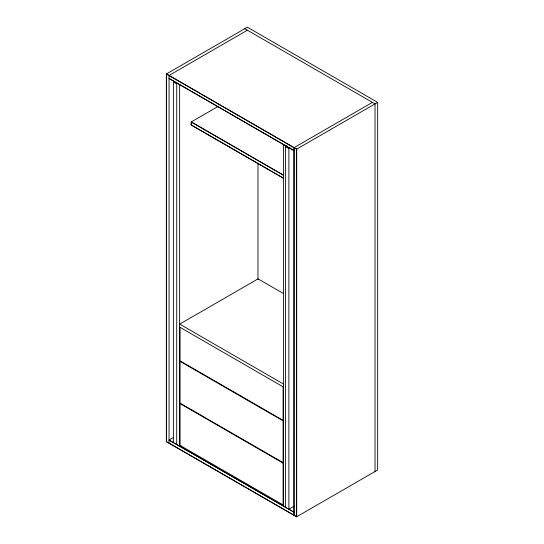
<?xml version="1.0" encoding="UTF-8"?>
<svg xmlns="http://www.w3.org/2000/svg" width="544" height="544" viewBox="0 0 544 544"><rect width="100%" height="100%" fill="white"/><g stroke="black" fill="none" stroke-linecap="round" stroke-linejoin="round"><path stroke-width="0.82" d="M166.362 73.984L247.398 27.2L377.638 102.394L377.638 470.016L296.602 516.8L166.362 441.606L166.362 73.984L296.602 149.178L377.638 102.394M168.966 75.494L247.398 30.206M283.39 178.214L191.196 124.984L191.196 121.978L218.43 106.257M191.196 124.984L283.478 178.167M285.546 507.307L285.546 146.71L287.008 145.86M285.546 146.71L288.871 148.628L290.34 147.784M372.429 102.394L293.998 147.676L293.998 515.297L294.086 147.628M166.362 441.606L296.691 516.752L296.691 149.131L166.45 73.936L166.45 441.558M173.448 437.519L168.966 440.103L294.086 512.237L169.055 440.055M169.055 443.061L169.055 75.439M181.077 445.305L179.615 446.148L179.615 84.544M294.005 506.267L288.871 509.232L288.871 148.628M244.793 28.703L375.034 103.897L375.034 471.519M283.478 175.154L191.277 121.931L191.277 124.936M191.196 121.978L283.39 175.209M283.662 293.672L258.046 278.888L179.704 324.115L283.608 384.105L283.608 387.117L179.704 327.128M296.602 149.178L296.602 516.8M283.431 144.588L283.431 506.192M283.084 386.913L283.084 420.335L180.05 360.849L180.05 327.427M257.965 163.248L257.965 279.534M176.718 444.482L176.718 83.878L173.393 81.96L173.393 442.558M169.055 78.452L294.086 150.634L169.055 78.452M283.084 420.832L180.05 361.345L180.05 403.124L283.084 462.611L283.084 420.832M283.084 463.114L180.05 403.628L180.05 445.4L283.084 504.886L283.084 463.114"/></g></svg>
